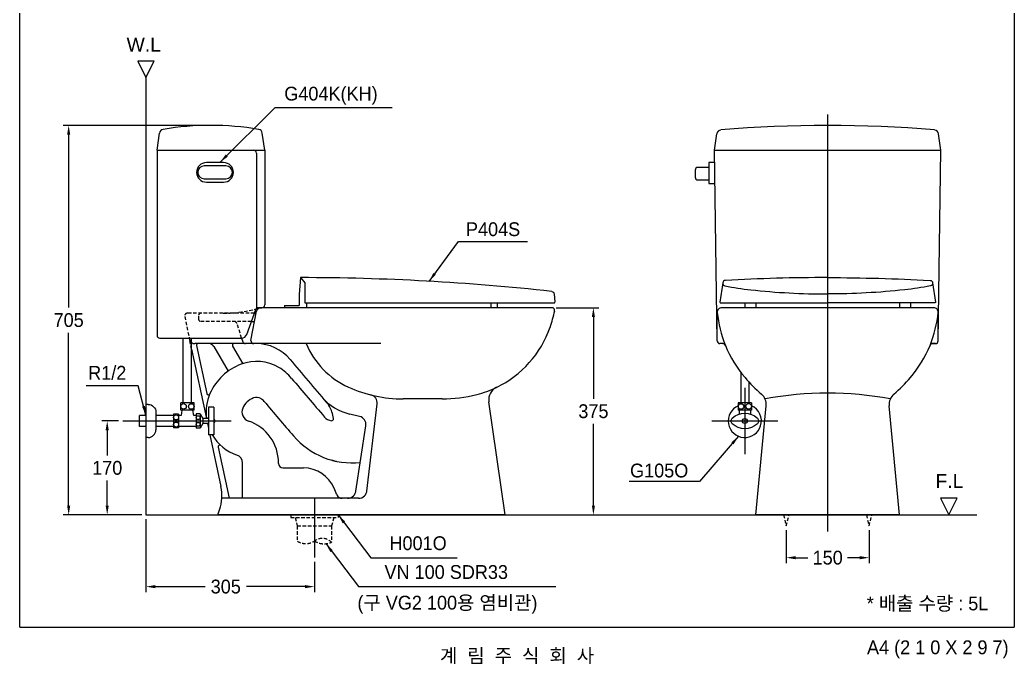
# Model space of a CAD drawing. Header units: millimetres. Extents: x 0 to 1800, y -67 to 2530.
# Drawn here: x 0 to 1800, y -67 to 1099 of the extents above; entities that cross this region are included whole.
import ezdxf
from ezdxf.enums import TextEntityAlignment as Align
from ezdxf.lldxf.tags import DXFTag

# ---------------------------------------------------------------- set-up
doc = ezdxf.new("R2010")
doc.units = ezdxf.units.MM
doc.linetypes.add('DASHED2', pattern=[9.525, 6.35, -3.175])
for name, color, linetype in [('TEXT', 7, 'Continuous'), ('내부선 및 부속', 4, 'Continuous'), ('도각라인', 255, 'Continuous'), ('외형선', 3, 'Continuous'), ('점선', 6, 'DASHED2'), ('중심선', 1, 'DASHED'), ('치수선', 7, 'Continuous')]:
    doc.layers.add(name, color=color, linetype=linetype)
doc.styles.add('____', font='')
doc.styles.add('타이틀', font='H2GTRM.TTF', dxfattribs={"height": 25})
doc.styles.get('____').set_extended_font_data('굴림')
tags = doc.linetypes.add('DASHDOT', pattern=[70, 31, -13, 13, -13]).pattern_tags.tags
tags[10:11] = [DXFTag(74, 4), DXFTag(75, 0), DXFTag(340, '0'), DXFTag(46, 0.0), DXFTag(50, 0.0), DXFTag(44, 0.0), DXFTag(45, 0.0)]
tags[8:9] = [DXFTag(74, 4), DXFTag(75, 0), DXFTag(340, '0'), DXFTag(46, 0.0), DXFTag(50, 0.0), DXFTag(44, 0.0), DXFTag(45, 0.0)]
tags[6:7] = [DXFTag(74, 4), DXFTag(75, 0), DXFTag(340, '0'), DXFTag(46, 0.0), DXFTag(50, 0.0), DXFTag(44, 0.0), DXFTag(45, 0.0)]
tags[4:5] = [DXFTag(74, 4), DXFTag(75, 0), DXFTag(340, '0'), DXFTag(46, 0.0), DXFTag(50, 0.0), DXFTag(44, 0.0), DXFTag(45, 0.0)]
tags = doc.linetypes.add('DASHED', pattern=[25.72, 12.86, -12.86]).pattern_tags.tags
tags[6:7] = [DXFTag(74, 4), DXFTag(75, 0), DXFTag(340, '0'), DXFTag(46, 0.0), DXFTag(50, 0.0), DXFTag(44, 0.0), DXFTag(45, 0.0)]
tags[4:5] = [DXFTag(74, 4), DXFTag(75, 0), DXFTag(340, '0'), DXFTag(46, 0.0), DXFTag(50, 0.0), DXFTag(44, 0.0), DXFTag(45, 0.0)]
doc.dimstyles.new('MSADIM', dxfattribs={"dimtxt": 33, "dimasz": 17, "dimexe": 10, "dimexo": 7.5, "dimgap": 10, "dimtad": 0, "dimtih": 1, "dimtoh": 1, "dimdec": 0, "dimzin": 1, "dimdsep": 46, "dimtxsty": '____', "dimcen": 11.25, "dimadec": 0, "dimazin": 0, "dimtfac": 1, "dimtdec": 0, "dimtix": 1, "dimtmove": 0, "dimatfit": 3, "dimfxl": 1, "dimtolj": 1, "dimtzin": 1, "dimarcsym": 0})

# ---------------------------------------------------------------- blocks, each defined once
blk = doc.blocks.new('*D2')
at = {"layer": '치수선', "color": 0, "linetype": 'Continuous', "lineweight": -2, "transparency": 16777216}
for p, q in [((178.8, 373.2), (148.1, 373.2)), ((158.1, 356.2), (158.1, 311)), ((158.1, 220.2), (158.1, 265.3)), ((220.8, 203.2), (148.1, 203.2))]:
    blk.add_line(p, q, dxfattribs=at)
at = {"layer": '치수선', "color": 0, "linetype": 'Continuous', "transparency": 16777216}
for points in [[(155.2, 356.2), (160.9, 356.2), (158.1, 373.2)], [(155.2, 220.2), (160.9, 220.2), (158.1, 203.2)]]:
    blk.add_solid(points, dxfattribs=at)
at = {"layer": '치수선', "color": 0, "linetype": 'Continuous', "transparency": 16777216, "insert": (158.1, 288.2), "char_height": 25, "attachment_point": 5, "style": '____'}
blk.add_mtext('\\A1;170', dxfattribs=at)
blk = doc.blocks.new('*D3')
at = {"layer": '치수선', "color": 0, "linetype": 'Continuous', "lineweight": -2, "transparency": 16777216}
for p, q in [((228.3, 195.7), (228.3, 63.3)), ((533.3, 118.5), (533.3, 63.3)), ((245.3, 73.3), (335.4, 73.3)), ((516.3, 73.3), (410.1, 73.3))]:
    blk.add_line(p, q, dxfattribs=at)
at = {"layer": '치수선', "color": 0, "linetype": 'Continuous', "transparency": 16777216}
for points in [[(245.3, 76.2), (245.3, 70.5), (228.3, 73.3)], [(516.3, 76.2), (516.3, 70.5), (533.3, 73.3)]]:
    blk.add_solid(points, dxfattribs=at)
at = {"layer": '치수선', "color": 0, "linetype": 'Continuous', "transparency": 16777216, "insert": (372.7, 73.3), "char_height": 25, "attachment_point": 5, "style": '____'}
blk.add_mtext('\\A1;305', dxfattribs=at)
blk = doc.blocks.new('*D10')
at = {"layer": '치수선', "color": 0, "linetype": 'Continuous', "lineweight": -2, "transparency": 16777216}
for p, q in [((338.3, 908.2), (78.3, 908.2)), ((88.3, 891.2), (88.3, 578.5)), ((88.3, 220.2), (88.3, 532.9)), ((220.8, 203.2), (78.3, 203.2))]:
    blk.add_line(p, q, dxfattribs=at)
at = {"layer": '치수선', "color": 0, "linetype": 'Continuous', "transparency": 16777216}
for points in [[(85.5, 891.2), (91.2, 891.2), (88.3, 908.2)], [(85.5, 220.2), (91.2, 220.2), (88.3, 203.2)]]:
    blk.add_solid(points, dxfattribs=at)
at = {"layer": '치수선', "color": 0, "linetype": 'Continuous', "transparency": 16777216, "insert": (88.3, 555.7), "char_height": 25, "attachment_point": 5, "style": '____'}
blk.add_mtext('\\A1;705', dxfattribs=at)
blk = doc.blocks.new('*D11')
at = {"layer": '치수선', "color": 0, "linetype": 'Continuous', "lineweight": -2, "transparency": 16777216}
for p, q in [((970.8, 578.2), (1048.3, 578.2)), ((1038.3, 561.2), (1038.3, 413.5)), ((1038.3, 220.2), (1038.3, 367.9)), ((885.8, 203.2), (1048.3, 203.2))]:
    blk.add_line(p, q, dxfattribs=at)
at = {"layer": '치수선', "color": 0, "linetype": 'Continuous', "transparency": 16777216}
for points in [[(1035.5, 561.2), (1041.2, 561.2), (1038.3, 578.2)], [(1035.5, 220.2), (1041.2, 220.2), (1038.3, 203.2)]]:
    blk.add_solid(points, dxfattribs=at)
at = {"layer": '치수선', "color": 0, "linetype": 'Continuous', "transparency": 16777216, "insert": (1038.3, 390.7), "char_height": 25, "attachment_point": 5, "style": '____'}
blk.add_mtext('\\A1;375', dxfattribs=at)
blk = doc.blocks.new('*D12')
at = {"layer": '치수선', "color": 0, "linetype": 'Continuous', "lineweight": -2, "transparency": 16777216}
for p, q in [((1387.5, 175.7), (1387.5, 115.7)), ((1537.5, 175.7), (1537.5, 115.7)), ((1404.5, 125.7), (1426.6, 125.7)), ((1520.5, 125.7), (1498.4, 125.7))]:
    blk.add_line(p, q, dxfattribs=at)
at = {"layer": '치수선', "color": 0, "linetype": 'Continuous', "transparency": 16777216}
for points in [[(1404.5, 128.6), (1404.5, 122.9), (1387.5, 125.7)], [(1520.5, 128.6), (1520.5, 122.9), (1537.5, 125.7)]]:
    blk.add_solid(points, dxfattribs=at)
at = {"layer": '치수선', "color": 0, "linetype": 'Continuous', "transparency": 16777216, "insert": (1462.5, 125.7), "char_height": 25, "attachment_point": 5, "style": '____'}
blk.add_mtext('\\A1;150', dxfattribs=at)

msp = doc.modelspace()

# ---------------------------------------------------------------- linework, layer by layer
msp.add_line((1213.2, 263.8), (1103.1, 263.8))
at = {"layer": '내부선 및 부속', "linetype": 'Continuous'}
for p, q in [((248.3, 863.2), (443.3, 863.2)), ((428.3, 858.2), (428.3, 576.8)), ((1257.5, 863.2), (1667.5, 863.2)), ((373, 834.9), (333.7, 834.9)), ((368.9, 840.9), (337.7, 840.9)), ((1247.2, 832.3), (1227.5, 832.3)), ((1247.2, 840.9), (1247.2, 802.9)), ((1257.8, 840.9), (1247.2, 840.9)), ((333.7, 811.5), (373, 811.5)), ((1222.5, 827.3), (1222.5, 814.5)), ((337.7, 805.5), (368.9, 805.5)), ((1227.5, 809.5), (1247.2, 809.5)), ((1247.2, 802.9), (1258.4, 802.9)), ((508.3, 632.7), (505.6, 602.2)), ((508.3, 632.7), (515.8, 623.2)), ((515.8, 623.2), (516.1, 587.2)), ((1272.5, 623.4), (1267.5, 588.3)), ((1652.4, 623.4), (1657.5, 588.3)), ((505.6, 602.2), (505.6, 582.2)), ((967.2, 603.1), (968.3, 588.3)), ((479.1, 582.2), (479.1, 578.2)), ((479.1, 582.2), (505.6, 582.2)), ((516.1, 587.2), (967.3, 587.2)), ((518.6, 587.2), (519.1, 583.2)), ((519.1, 583.2), (519.1, 578.2)), ((852.9, 587.2), (852.9, 578.2)), ((864.2, 587.2), (864.2, 578.2)), ((1268.5, 587.2), (1462.5, 587.2)), ((1654.5, 578.2), (1270.5, 578.2)), ((1312.5, 587.2), (1312.5, 578.2)), ((1332.5, 587.2), (1332.5, 578.2)), ((1656.5, 587.2), (1462.5, 587.2)), ((1592.5, 587.2), (1592.5, 578.2)), ((1612.5, 587.2), (1612.5, 578.2)), ((418.4, 519.1), (428.5, 571.7)), ((424.7, 568.2), (427.8, 568.2)), ((1262.5, 518.2), (1262.5, 570.2)), ((1662.5, 518.2), (1662.5, 570.2)), ((419.2, 553.2), (424.9, 553.2)), ((295.8, 405.9), (295.8, 523.2)), ((310.8, 405.9), (310.8, 523.2)), ((401.5, 523.2), (403.6, 516.7)), ((408.3, 513.2), (316.9, 513.2)), ((319.8, 509.6), (338.2, 423)), ((350.9, 508.2), (376.8, 463.1)), ((385.2, 508.7), (403.5, 476.9)), ((653.4, 513.2), (408.3, 513.2)), ((1272.7, 513.2), (1276, 513.2)), ((1652.3, 513.2), (1648.9, 513.2)), ((1305, 461.4), (1305, 405.9)), ((1320, 443.5), (1320, 405.9)), ((232.3, 403.2), (228.3, 403.2)), ((315.3, 405.9), (291.3, 405.9)), ((291.3, 392.9), (291.3, 405.9)), ((315.3, 392.9), (315.3, 405.9)), ((341.3, 398.2), (341.3, 348.2)), ((351.3, 398.2), (341.3, 398.2)), ((351.3, 398.2), (351.3, 348.2)), ((628.2, 246.4), (646.8, 404.1)), ((764.3, 413.2), (693.7, 413.2)), ((1300.5, 405.9), (1300.5, 392.9)), ((1324.5, 405.9), (1300.5, 405.9)), ((1324.5, 405.9), (1324.5, 392.9)), ((216.3, 362.9), (216.3, 383.4)), ((228.3, 383.4), (216.3, 383.4)), ((246.3, 389.2), (246.3, 357.2)), ((278.3, 383.4), (246.3, 383.4)), ((278.3, 385.7), (278.3, 360.7)), ((287.3, 385.7), (278.3, 385.7)), ((287.3, 385.7), (287.3, 360.7)), ((291.8, 383.4), (287.3, 383.4)), ((315.3, 392.9), (291.3, 392.9)), ((293.3, 392.9), (291.8, 383.4)), ((314.8, 383.4), (313.3, 392.9)), ((319.3, 383.4), (314.8, 383.4)), ((326.3, 386.2), (319.3, 386.2)), ((319.3, 386.2), (319.3, 360.2)), ((326.3, 386.2), (326.3, 360.2)), ((326.3, 386.2), (331.3, 377.9)), ((614.9, 381.4), (597.3, 385.6)), ((1324.5, 392.9), (1300.5, 392.9)), ((1302, 392.9), (1302, 385.5)), ((1323, 392.9), (1323, 385.5)), ((228.3, 362.9), (216.3, 362.9)), ((278.3, 362.9), (246.3, 362.9)), ((287.3, 360.7), (278.3, 360.7)), ((319.3, 362.9), (287.3, 362.9)), ((326.3, 360.2), (319.3, 360.2)), ((331.3, 368.4), (326.3, 360.2)), ((331.3, 377.9), (331.3, 368.4)), ((341.3, 377.9), (331.3, 377.9)), ((341.3, 368.4), (331.3, 368.4)), ((608.2, 245.9), (626.3, 364.6)), ((232.3, 343.2), (228.3, 343.2)), ((351.3, 348.2), (341.3, 348.2)), ((358.9, 325.7), (378.6, 233.2)), ((403.3, 233.2), (403.3, 298.1)), ((468.3, 296.2), (468.3, 298.1)), ((476.3, 288.2), (513.6, 288.2)), ((574.1, 239.3), (568.9, 251.7)), ((613.3, 233.2), (365.4, 233.2))]:
    msp.add_line(p, q, dxfattribs=at)
at = {"layer": '내부선 및 부속', "linetype": 'Continuous', "flags": 128}
for points in [[(1462.5, 632.7, -0.013433), (1647.8, 627.7)], [(1648.5, 617.8, -0.023608), (1601.9, 610.6)], [(1647.8, 627.7, -0.87974), (1648.5, 617.8)], [(962.8, 607.7, -0.36159), (967.2, 603.1)], [(1601.9, 610.6, -0.026861), (1462.5, 603.1)], [(1657.5, 588.3, -0.456652), (1656.5, 587.2)], [(232.3, 403.2, -0.414214), (246.3, 389.2)], [(1289.8, 368, -0.44), (1289.8, 378.4)], [(1289.8, 378.4, -0.388889), (1335.2, 378.4)], [(1335.2, 378.4, -0.44), (1335.2, 368)], [(351.3, 377.7, -0.31563), (351.3, 368.7)], [(1335.2, 368, -0.388889), (1289.8, 368)]]:
    msp.add_lwpolyline(points, format="xyb", dxfattribs=at)
at = {"layer": '내부선 및 부속', "linetype": 'Continuous'}
for centre, radius in [((296.3, 399.6), 5), ((310.3, 399.4), 5), ((1305.5, 399.4), 5), ((1319.5, 399.6), 5), ((282.8, 379.7), 4.5), ((322.8, 379.2), 3.5), ((282.8, 366.7), 4.5), ((322.8, 367.2), 3.5), ((1312.5, 373.2), 4.5)]:
    msp.add_circle(centre, radius, dxfattribs=at)
for centre, radius, start, end in [((423.3, 858.2), 5, 0, 90), ((337.7, 823.2), 17.7, 90, 270), ((333.7, 823.2), 11.7, 90, 270), ((368.9, 823.2), 17.7, 270, 90), ((373, 823.2), 11.7, 270, 90), ((1227.5, 827.3), 5, 90, 180), ((1227.5, 814.5), 5, 180, 270), ((503.5, -3593.2), 4225.9, 83.7606, 89.9345), ((1462.5, -2817.3), 3450, 90, 93.0783), ((1277.5, 622.7), 5, 93.0783, 258.4358), ((1376.7, 1107.7), 500, 258.4358, 263.8454), ((1462.5, 1903.1), 1300, 263.8454, 270), ((436.3, 570.2), 8, 90, 169.1723), ((967.3, 588.2), 1, 270, 4.2434), ((1270.5, 570.2), 8, 90, 185.7931), ((1268.5, 588.2), 1, 171.8244, 270), ((1654.5, 570.2), 8, 354.2069, 90), ((1476.4, 591.1), 215, 185.6842, 202.135), ((1448.6, 591.1), 215, 337.865, 354.3158), ((316.9, 523.2), 10, 232.3374, 270), ((322.8, 510.2), 3, 90, 191.9947), ((342.2, 503.2), 10, 29.8643, 90), ((387.8, 510.2), 3, 90, 209.8643), ((408.3, 518.2), 5, 197.588, 270), ((423.3, 518.2), 5, 169.1723, 270), ((428, 433.2), 80, 40.0107, 90), ((656.7, 571.2), 150, 202.7421, 245.6785), ((435.4, 382.1), 100, 110.4038, 155.9062), ((428.5, 400.9), 80, 59.6056, 110.4038), ((424.3, 393.8), 88.2, 39.8901, 59.6056), ((7903.4, 6708.2), 9680, 220.01065, 220.60937), ((7903.4, 6708.2), 9700, 220.17588, 220.71933), ((693.7, 653.2), 240, 245.6785, 270), ((780.4, 605.2), 190, 284.3245, 295.7589), ((419.3, 389.4), 82.3, 155.9062, 187.9822), ((341.2, 423.6), 3, 191.9947, 336.3206), ((435.4, 382.1), 35, 110.4038, 155.9062), ((428.5, 400.9), 15, 59.6056, 110.4038), ((619.4, 478), 95, 220.541, 256.5299), ((631.9, 405.8), 15, 353.2985, 75.955), ((764.3, 668.2), 255, 270, 284.3245), ((1462.5, -196.4), 620, 79.4683, 100.5317), ((419.3, 389.4), 17.3, 155.9062, 251.4645), ((424.3, 393.8), 23.2, 39.8901, 59.6056), ((7903.4, 6708.2), 9765, 220.17588, 220.65679), ((513, 371.7), 55, 19.3828, 40.6094), ((1312.5, 373.2), 30, 113.5781, 342.6877), ((1312.5, 373.2), 30, 342.6877, 66.4217), ((566.8, 393.4), 20, 220.7193, 261.2169), ((508.3, 370), 60, 7.1783, 19.3828), ((611.4, 366.8), 15, 351.3285, 76.5299), ((419.3, 389.4), 82.3, 194.7349, 198.7034), ((388.3, 297.2), 80, 0, 71.4645), ((564.3, 377.1), 3.5, 261.2169, 7.1783), ((232.3, 357.2), 14, 270, 360), ((419.3, 389.4), 82.3, 210.0335, 251.4645), ((601.7, 437.3), 140, 220.6568, 275.9171), ((361.8, 326.3), 3, 47.6688, 191.9947), ((388.3, 297.2), 15, 0, 71.4645), ((476.3, 296.2), 8, 180, 270), ((513.6, 228.2), 60, 23.0348, 90), ((597.6, 417.7), 120, 253.5172, 258.3852), ((583.3, 243.2), 10, 203.0348, 270), ((593.3, 248.2), 15, 270, 0), ((613.3, 248.2), 15, 270, 0)]:
    msp.add_arc(centre, radius, start, end, dxfattribs=at)
at = {"layer": '도각라인', "color": 7}
for p, q in [((0, 0), (0, 2530)), ((1800, 2530), (1800, 0)), ((0, 0), (1800, 0))]:
    msp.add_line(p, q, dxfattribs=at)
at = {"layer": '외형선', "linetype": 'Continuous'}
for p, q in [((243.3, 1024.7), (213.3, 1024.7)), ((213.3, 1024.7), (228.3, 994.7)), ((228.3, 994.7), (243.3, 1024.7)), ((228.3, 994.7), (228.3, 203.2)), ((1696.8, 233.2), (1666.8, 233.2)), ((1666.8, 233.2), (1681.8, 203.2)), ((1681.8, 203.2), (1696.8, 233.2)), ((228.3, 203.2), (1732.4, 203.2))]:
    msp.add_line(p, q, dxfattribs=at)
at = {"layer": '외형선'}
for p, q in [((248.3, 863.2), (252.8, 894.2)), ((443.3, 863.2), (438.9, 894.2)), ((1257.5, 863.2), (1261.8, 893.1)), ((1667.5, 863.2), (1663.2, 893.1)), ((248.3, 863.2), (248.3, 528.2)), ((248.3, 863.2), (443.3, 863.2)), ((443.3, 863.2), (443.3, 583.2)), ((1257.5, 863.2), (1667.5, 863.2)), ((1262.5, 518.1), (1257.5, 863.2)), ((1662.5, 518.1), (1667.5, 863.2)), ((431.8, 578.2), (438.3, 578.2)), ((963.3, 578.2), (436.3, 578.2)), ((410.7, 529.8), (427.1, 574.9)), ((1662.5, 518.2), (1662.5, 570.2)), ((253.3, 523.2), (401.3, 523.2)), ((1272.7, 513.2), (1267.5, 513.2)), ((1657.5, 513.2), (1652.3, 513.2)), ((1652.3, 513.2), (1657.5, 513.2)), ((1652.3, 513.2), (1657.5, 513.2)), ((311, 503.2), (337.6, 377.9)), ((878.3, 203.2), (849.1, 408)), ((1332.5, 203.2), (1351.3, 400.5)), ((1592.5, 203.2), (1573.7, 400.5)), ((339.6, 368.4), (341.3, 360.3)), ((343.9, 348.2), (363.8, 254.5)), ((358.3, 203.2), (361.5, 212.6)), ((878.3, 203.2), (358.3, 203.2)), ((1592.5, 203.2), (1332.5, 203.2))]:
    msp.add_line(p, q, dxfattribs=at)
for centre, radius, start, end in [((260.7, 893.1), 8, 99.5735, 171.8699), ((345.8, 388.2), 520, 80.4265, 99.5735), ((431, 893.1), 8, 8.1301, 80.4265), ((1462.5, -1351.8), 2260, 85.0884, 94.9116), ((1269.7, 891.9), 8, 94.9116, 171.8699), ((1655.3, 891.9), 8, 8.1301, 85.0884), ((431.8, 573.2), 5, 90, 160.0169), ((438.3, 583.2), 5, 270, 0), ((963.3, 573.2), 5, 347.2829, 90), ((704.8, 631.5), 270, 340.7954, 347.4017), ((780.4, 605.2), 190, 295.7589, 340.7954), ((253.3, 528.2), 5, 180, 270), ((401.3, 533.2), 10, 270, 340.0169), ((1267.5, 518.2), 5, 180, 270), ((1267.5, 518.2), 5, 180, 270), ((1272.7, 508.2), 5, 22.135, 90), ((1476.4, 591.1), 215, 202.135, 220.45), ((1448.6, 591.1), 215, 319.55, 337.865), ((1652.3, 508.2), 5, 90, 157.865), ((1657.5, 518.2), 5, 270, 0), ((1657.5, 518.2), 5, 270, 0), ((1510.7, 620.3), 260, 220.45, 229.7139), ((1414.3, 620.3), 260, 310.2861, 319.55), ((873.8, 411.6), 25, 115.7589, 188.1301), ((1326.4, 402.9), 25, 354.5597, 49.7139), ((1598.6, 402.9), 25, 130.2861, 185.4403), ((285.6, 237.9), 80, 341.5651, 11.9947)]:
    msp.add_arc(centre, radius, start, end, dxfattribs=at)
at = {"layer": '점선'}
for p, q in [((298.4, 562.2), (306.7, 523.2)), ((424.7, 568.2), (303.3, 568.2)), ((323.3, 563.2), (323.3, 558.2)), ((419.2, 553.2), (328.3, 553.2)), ((401.5, 523.2), (393.1, 549.7)), ((311, 503.2), (306.7, 523.2)), ((490.3, 203.2), (490.3, 198.2)), ((490.3, 198.2), (576.3, 198.2)), ((498.3, 198.2), (502.3, 183.2)), ((568.3, 198.2), (564.3, 183.2)), ((576.3, 203.2), (576.3, 198.2)), ((1382.5, 203.2), (1387.5, 183.2)), ((1387.5, 183.2), (1392.5, 203.2)), ((1532.5, 203.2), (1537.5, 183.2)), ((1537.5, 183.2), (1542.5, 203.2)), ((502.3, 183.2), (564.3, 183.2)), ((502.3, 183.2), (502.3, 155.7)), ((564.3, 183.2), (564.3, 153.9))]:
    msp.add_line(p, q, dxfattribs=at)
for centre, radius, start, end in [((368.1, 798.2), 230, 270, 286.6679), ((303.3, 563.2), 5, 90, 191.9947), ((328.3, 563.2), 5, 90, 180), ((328.3, 558.2), 5, 180, 270), ((388.3, 548.2), 5, 17.588, 90), ((316.9, 523.2), 10, 191.9947, 232.3374), ((517.6, 179.3), 28.1, 237.1476, 305.6288), ((550.7, 183), 32.1, 237.1903, 295.1018), ((547.6, 136.2), 24.4, 46.5379, 123.8822)]:
    msp.add_arc(centre, radius, start, end, dxfattribs=at)
at = {"layer": '중심선', "linetype": 'DASHDOT'}
for p, q in [((1462.5, 173.2), (1462.5, 928.2)), ((1312.5, 433.2), (1312.5, 313.2)), ((186.3, 373.2), (382.8, 373.2)), ((1252.5, 373.2), (1372.5, 373.2)), ((533.3, 233.2), (533.3, 126))]:
    msp.add_line(p, q, dxfattribs=at)
at = {"layer": '치수선', "linetype": 'Continuous'}
for p, q in [((479.3, 940.7), (674.2, 940.7)), ((810.8, 698.1), (919.1, 698.1)), ((652.5, 125.7), (791.4, 125.7)), ((630.3, 73.3), (970.1, 73.3))]:
    msp.add_line(p, q, dxfattribs=at)

# ---------------------------------------------------------------- texts
at = {"layer": 'TEXT', "style": '타이틀'}
for s, p in [('* 배출 수량 : 5L', (1643.3, 42.9)), ('계  림  주  식  회  사', (900, -51.7))]:
    msp.add_text(s, height=25, dxfattribs=at).set_placement(p, align=Align.MIDDLE_CENTER)
msp.add_text('A4 (2 1 0 X 2 9 7)', height=25, dxfattribs=at).set_placement((1790, -36.5), align=Align.MIDDLE_RIGHT)
at = {"layer": 'TEXT', "char_height": 25, "attachment_point": 1, "line_spacing_factor": 0.963855, "style": '타이틀'}
for s, insert, width in [('\\fArial;W.L', (193.2, 1066.9), 248.993), ('\\A1;G404K(KH)', (478.7, 978.2), 248.993), ('\\A1;P404S', (807.6, 732.8), 248.993), ('\\A1;R1/2', (123.6, 472.9), 248.993), ('\\A1; G105O', (1095.6, 296), 248.993), ('\\fArial;F.L', (1657.6, 277), 248.993), ('\\A1; H001O', (660, 164.5), 248.993), ('\\A1;VN 100 SDR33', (660.1, 112.3), 379.657), ('\\A1;(구 VG2 100{\\fGulim|b0|i0|c129|p50;용 염비관)}', (611.1, 56.8), 379.657)]:
    msp.add_mtext(s, dxfattribs=dict(at, insert=insert, width=width))

# ---------------------------------------------------------------- dimensions: what is measured, and where the dimension line sits
at = {"layer": '치수선', "linetype": 'Continuous'}
for base, p1, p2, picture, middle in [((88.3, 203.2), (345.8, 908.2), (228.3, 203.2), '*D10', (88.3, 555.7)), ((1038.3, 203.2), (963.3, 578.2), (878.3, 203.2), '*D11', (1038.3, 390.7))]:
    dim = msp.add_linear_dim(base=base, p1=p1, p2=p2, angle=90, dimstyle='MSADIM', override={"dimtxt": 25}, dxfattribs=at)
    dim.commit()
    dim.dimension.update_dxf_attribs({"geometry": picture, "text_midpoint": middle})
dim = msp.add_linear_dim(base=(158.1, 203.2), p1=(186.3, 373.2), p2=(228.3, 203.2), angle=90, dimstyle='MSADIM', override={"dimtxt": 25}, dxfattribs=at)
dim.commit()
dim.dimension.update_dxf_attribs({"geometry": '*D2', "text_midpoint": (158.1, 288.2), "dimtype": 160})
dim = msp.add_linear_dim(base=(533.3, 73.3), p1=(228.3, 203.2), p2=(533.3, 126), dimstyle='MSADIM', override={"dimtxt": 25}, dxfattribs=at)
dim.commit()
dim.dimension.update_dxf_attribs({"geometry": '*D3', "text_midpoint": (372.7, 73.3), "dimtype": 160})
dim = msp.add_linear_dim(base=(1537.5, 125.7), p1=(1387.5, 183.2), p2=(1537.5, 183.2), dimstyle='MSADIM', override={"dimtxt": 25}, dxfattribs=at)
dim.commit()
dim.dimension.update_dxf_attribs({"geometry": '*D12', "text_midpoint": (1462.5, 125.7)})

# ---------------------------------------------------------------- leaders
at = {"layer": '치수선', "linetype": 'Continuous', "annotation_type": 0, "has_hookline": 1, "hookline_direction": 0}
for points in [[(362.6, 841.7), (462.3, 940.7), (479.3, 940.7)], [(740.8, 625.9), (793.8, 698.1), (810.8, 698.1)], [(576.3, 203.2), (635.5, 125.7), (652.5, 125.7)], [(554, 151.2), (613.3, 73.3), (630.3, 73.3)]]:
    msp.add_leader(points, dimstyle='MSADIM', override={"dimtxt": 25}, dxfattribs=at)
at = {"layer": '치수선', "linetype": 'Continuous'}
msp.add_leader([(228.1, 383.5), (214.4, 437.1), (120.1, 437.1)], dimstyle='MSADIM', override={"dimtxt": 25}, dxfattribs=at)
at = {"layer": '치수선', "linetype": 'Continuous', "annotation_type": 0, "has_hookline": 1, "hookline_direction": 0, "horizontal_direction": (-1, 0, 0)}
msp.add_leader([(1301.2, 345.6), (1230.2, 263.8), (1213.2, 263.8)], dimstyle='MSADIM', override={"dimtxt": 25}, dxfattribs=at)

doc.saveas('drawing.dxf')
